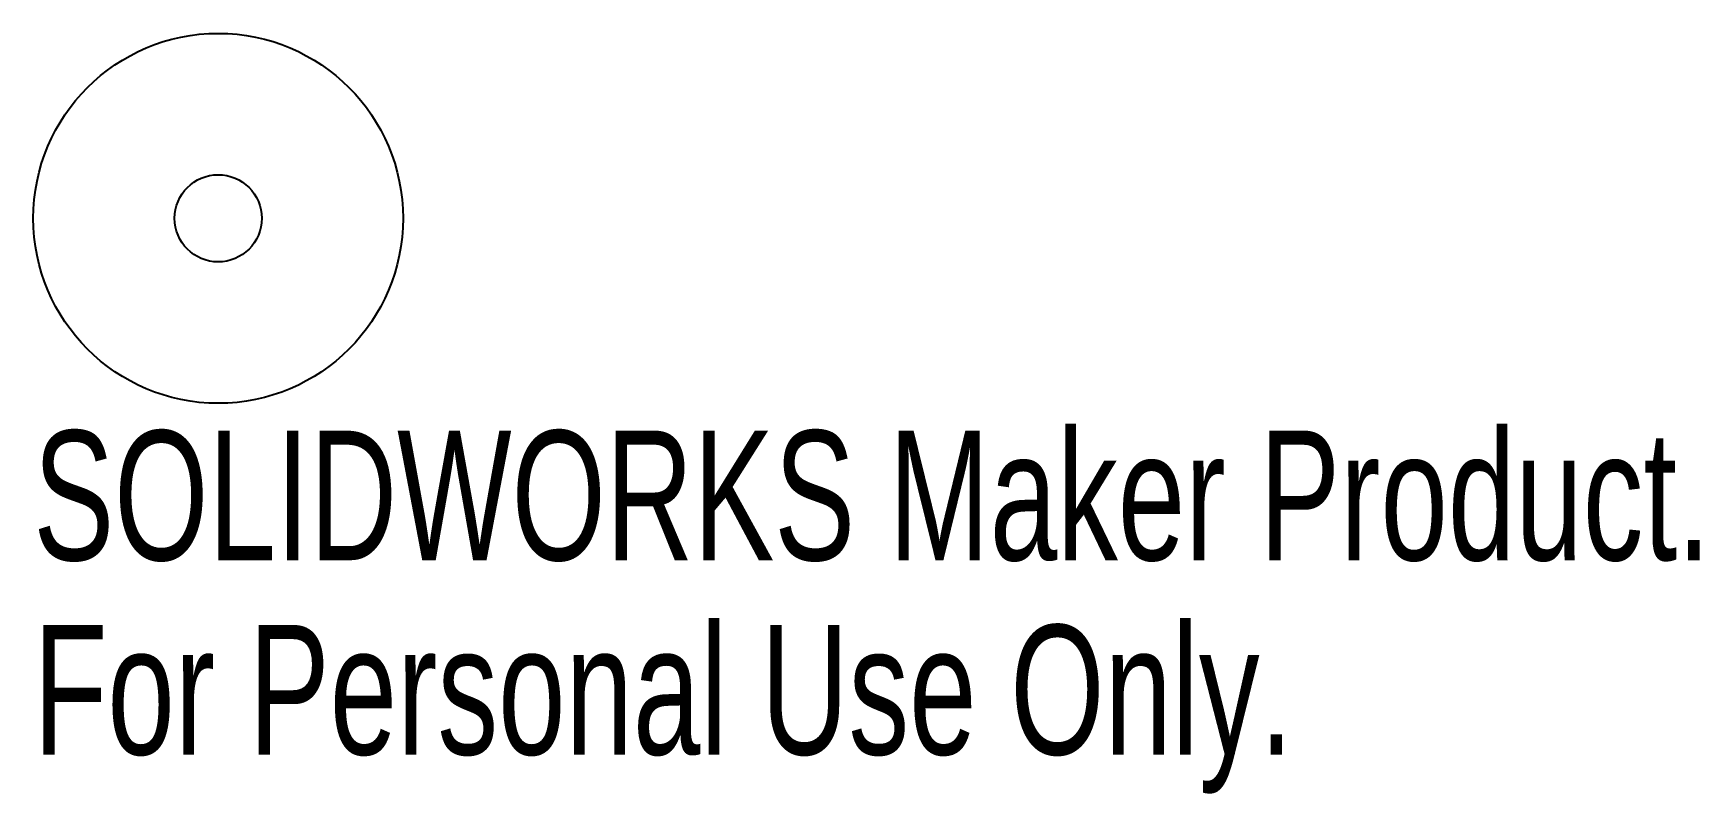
# Model space of a CAD drawing. Header units: millimetres. Extents: x 6.5 to 68.7, y -48 to -19.7.
import ezdxf

# ---------------------------------------------------------------- set-up
doc = ezdxf.new("R2010")
doc.units = ezdxf.units.MM
doc.styles.add('SLDTEXTSTYLE0', font='TXT', dxfattribs={"width": 0.7})

msp = doc.modelspace()

# ---------------------------------------------------------------- linework, layer by layer
at = {"color": 7, "linetype": 'Continuous', "lineweight": 25}
for radius in [6.9, 1.626]:
    msp.add_circle((13.416, -26.55), radius, dxfattribs=at)

# ---------------------------------------------------------------- texts
at = {"color": 7, "linetype": 'Continuous', "char_height": 4.83362, "attachment_point": 1, "style": 'SLDTEXTSTYLE0'}
for s, insert in [('SOLIDWORKS Maker Product.', (6.516, -34.47)), ('For Personal Use Only.', (6.516, -41.72))]:
    msp.add_mtext(s, dxfattribs=dict(at, insert=insert))

doc.saveas('drawing.dxf')
